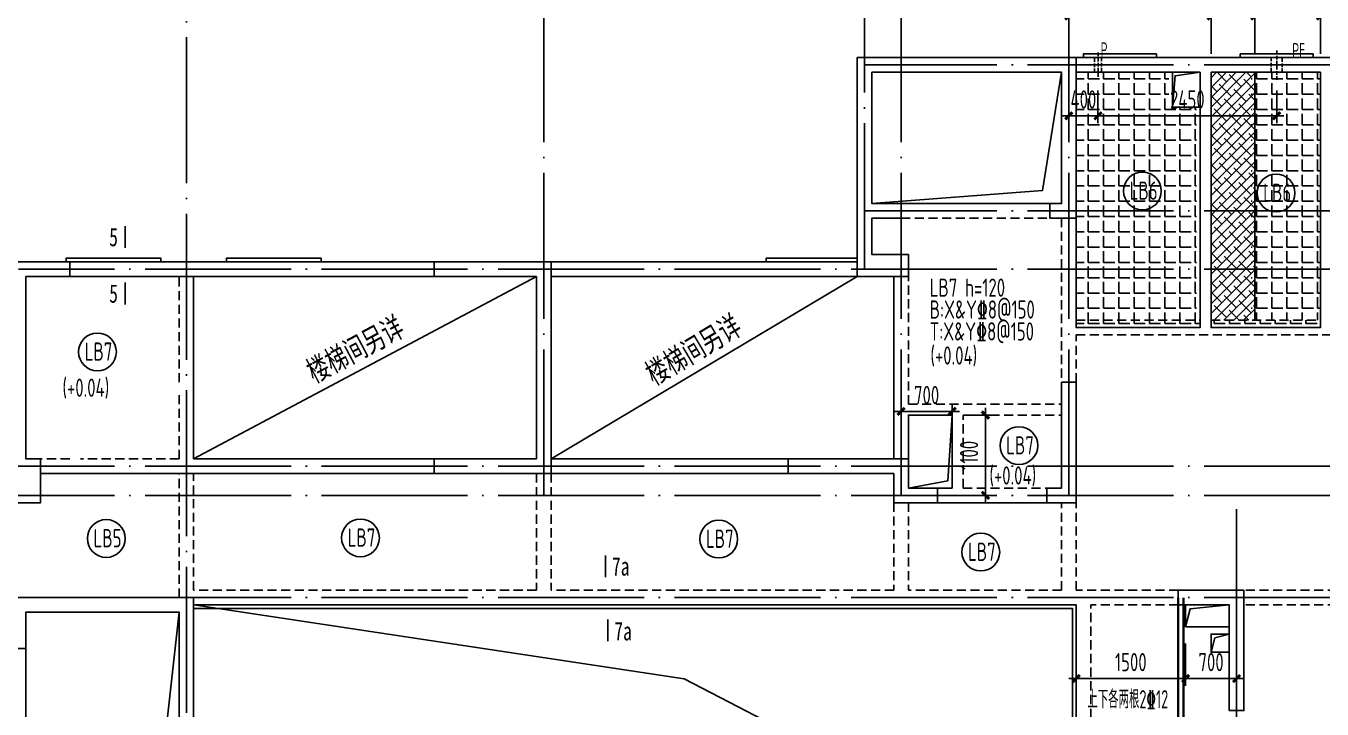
# Model space of a CAD drawing. Extents: x -173820 to 521180, y -715739 to 158231.
# Drawn here: x 18530 to 36302, y 79982 to 89344 of the extents above; entities that cross this region are included whole.
import ezdxf
from ezdxf.enums import TextEntityAlignment as Align

# ---------------------------------------------------------------- set-up
doc = ezdxf.new("R2010")
doc.units = 0
doc.header["$LTSCALE"] = 1000
for name, pattern in [('DASH', [0.35, 0.25, -0.1]), ('DOTE', [2.42, 2, -0.2, 0.02, -0.2]), ('HIDDEN2', [0.1875, 0.125, -0.0625])]:
    doc.linetypes.add(name, pattern=pattern)
for name, color, linetype in [('A-洞口', 105, 'Continuous'), ('A-线脚看线', 9, 'Continuous'), ('A-设备穿墙洞', 161, 'Continuous'), ('AXIS', 1, 'DOTE'), ('DIM', 3, 'Continuous'), ('DIM1', 3, 'Continuous'), ('JG1', 3, 'Continuous'), ('填充', 8, 'Continuous'), ('墙', 6, 'Continuous'), ('挑板', 3, 'Continuous'), ('板筋', 6, 'Continuous'), ('梁', 4, 'HIDDEN2'), ('模板线', 3, 'Continuous'), ('洞口', 5, 'Continuous'), ('钢筋_文字', 7, 'Continuous'), ('钢筋长度标注', 7, 'Continuous')]:
    doc.layers.add(name, color=color, linetype=linetype)
doc.styles.add('TSSD_BOLD', font='tssdeng2.shx', dxfattribs={"width": 0.7, "height": 250, "bigfont": 'CHINA.shx'})
doc.styles.add('TSSD_Dimension', font='tssdeng.shx', dxfattribs={"width": 0.7, "bigfont": 'Hztxt.shx'})
doc.styles.add('zzt', font='tssdeng.shx', dxfattribs={"width": 0.7, "height": 300, "bigfont": 'tssdchn.shx'})
doc.styles.add('钢筋', font='tssdeng.shx', dxfattribs={"width": 0.7, "height": 250, "bigfont": 'tssdchn.shx'})
doc.styles.add('黑体', font='simhei.ttf', dxfattribs={"width": 0.8})
doc.dimstyles.new('TSSD_100_100', dxfattribs={"dimtxt": 250, "dimasz": 100, "dimexe": 100, "dimexo": 250, "dimgap": 100, "dimtad": 1, "dimdec": 0, "dimzin": 0, "dimdsep": 46, "dimtxsty": 'TSSD_Dimension', "dimblk": 'ARCHTICK', "dimcen": 0, "dimdle": 100, "dimclrd": 3, "dimclre": 3, "dimclrt": 7, "dimadec": 0, "dimazin": 0, "dimtfac": 1, "dimtdec": 0, "dimtix": 1, "dimtmove": 2, "dimatfit": 3, "dimfxl": 0, "dimtolj": 1, "dimtzin": 0, "dimarcsym": 0})
pattern_1 = [(0, (-5670, 68710), (0, 209.55), [152.4, -57.15]), (90, (-5670, 68710), (-209.55, 1e-14), [152.4, -57.15])]

# ---------------------------------------------------------------- blocks, each defined once
blk = doc.blocks.new('_ArchTick')
at = {"color": 4, "linetype": 'ByBlock', "const_width": 0.4}
blk.add_lwpolyline([(-0.5, -0.5), (0.5, 0.5)], dxfattribs=at)
blk = doc.blocks.new('*D1268')
at = {"layer": 'Defpoints', "color": 0}
for p in [(34780, 89480), (32830, 88710), (34780, 88710)]:
    blk.add_point(p, dxfattribs=at)
at = {"layer": 'DIM', "color": 3, "lineweight": -2}
for p, q in [((32830, 88960), (32830, 89580)), ((34780, 88960), (34780, 89580)), ((32730, 89480), (34880, 89480))]:
    blk.add_line(p, q, dxfattribs=at)
at = {"layer": 'DIM', "color": 3, "lineweight": -2, "xscale": 100, "yscale": 100, "zscale": 100, "rotation": 180}
blk.add_blockref('_ArchTick', (32830, 89480), dxfattribs=at)
at = {"layer": 'DIM', "color": 3, "lineweight": -2, "xscale": 100, "yscale": 100, "zscale": 100}
blk.add_blockref('_ArchTick', (34780, 89480), dxfattribs=at)
at = {"layer": 'DIM', "color": 7, "insert": (33805, 89705), "char_height": 250, "attachment_point": 5, "style": 'TSSD_Dimension'}
blk.add_mtext('\\A1;1950', dxfattribs=at)
blk = doc.blocks.new('*D1267')
at = {"layer": 'Defpoints', "color": 0}
for p in [(35380, 89480), (34780, 88710), (35380, 88710)]:
    blk.add_point(p, dxfattribs=at)
at = {"layer": 'DIM', "color": 3, "lineweight": -2}
for p, q in [((34780, 88960), (34780, 89580)), ((35380, 88960), (35380, 89580)), ((34680, 89480), (35480, 89480))]:
    blk.add_line(p, q, dxfattribs=at)
at = {"layer": 'DIM', "color": 3, "lineweight": -2, "xscale": 100, "yscale": 100, "zscale": 100, "rotation": 180}
blk.add_blockref('_ArchTick', (34780, 89480), dxfattribs=at)
at = {"layer": 'DIM', "color": 3, "lineweight": -2, "xscale": 100, "yscale": 100, "zscale": 100}
blk.add_blockref('_ArchTick', (35380, 89480), dxfattribs=at)
at = {"layer": 'DIM', "color": 7, "insert": (35080, 89705), "char_height": 250, "attachment_point": 5, "style": 'TSSD_Dimension'}
blk.add_mtext('\\A1;600', dxfattribs=at)
blk = doc.blocks.new('*D1266')
at = {"layer": 'Defpoints', "color": 0}
for p in [(36280, 89480), (35380, 88710), (36280, 88710)]:
    blk.add_point(p, dxfattribs=at)
at = {"layer": 'DIM', "color": 3, "lineweight": -2}
for p, q in [((35380, 88960), (35380, 89580)), ((36280, 88960), (36280, 89580)), ((35280, 89480), (36380, 89480))]:
    blk.add_line(p, q, dxfattribs=at)
at = {"layer": 'DIM', "color": 3, "lineweight": -2, "xscale": 100, "yscale": 100, "zscale": 100, "rotation": 180}
blk.add_blockref('_ArchTick', (35380, 89480), dxfattribs=at)
at = {"layer": 'DIM', "color": 3, "lineweight": -2, "xscale": 100, "yscale": 100, "zscale": 100}
blk.add_blockref('_ArchTick', (36280, 89480), dxfattribs=at)
at = {"layer": 'DIM', "color": 7, "insert": (35830, 89705), "char_height": 250, "attachment_point": 5, "style": 'TSSD_Dimension'}
blk.add_mtext('\\A1;900', dxfattribs=at)
blk = doc.blocks.new('*D1265')
at = {"layer": 'Defpoints', "color": 0}
for p in [(32930, 81130), (34430, 81130), (34430, 80400)]:
    blk.add_point(p, dxfattribs=at)
at = {"layer": 'DIM', "color": 3, "lineweight": -2}
for p, q in [((32930, 80880), (32930, 80300)), ((34430, 80880), (34430, 80300)), ((32830, 80400), (34530, 80400))]:
    blk.add_line(p, q, dxfattribs=at)
at = {"layer": 'DIM', "color": 3, "lineweight": -2, "xscale": 100, "yscale": 100, "zscale": 100, "rotation": 180}
blk.add_blockref('_ArchTick', (32930, 80400), dxfattribs=at)
at = {"layer": 'DIM', "color": 3, "lineweight": -2, "xscale": 100, "yscale": 100, "zscale": 100}
blk.add_blockref('_ArchTick', (34430, 80400), dxfattribs=at)
at = {"layer": 'DIM', "color": 7, "insert": (33680, 80625), "char_height": 250, "attachment_point": 5, "style": 'TSSD_Dimension'}
blk.add_mtext('\\A1;1500', dxfattribs=at)
blk = doc.blocks.new('$1901069')
at = {"layer": '模板线', "color": 4, "const_width": 22.7}
for points in [[(0, 1177), (0, 874)], [(32, 302), (32, 0)]]:
    blk.add_lwpolyline(points, dxfattribs=at)
at = {"layer": '模板线', "color": 0, "style": '黑体', "width": 0.7}
for p in [(211, 1026), (243, 138)]:
    blk.add_text('7a', height=252, dxfattribs=at).set_placement(p, align=Align.MIDDLE_CENTER)
blk = doc.blocks.new('$1326984')
at = {"layer": '模板线', "color": 4, "const_width": 22.7}
for points in [[(223, 1076), (223, 774)], [(223, 302), (223, 0)]]:
    blk.add_lwpolyline(points, dxfattribs=at)
at = {"layer": '模板线', "color": 0, "style": '黑体', "width": 0.7}
for p in [(63, 925), (63, 151)]:
    blk.add_text('5', height=252, dxfattribs=at).set_placement(p, align=Align.MIDDLE_CENTER)
blk = doc.blocks.new('*D1043')
at = {"layer": 'Defpoints', "color": 0}
for p in [(34430, 81130), (35130, 81130), (35130, 80400)]:
    blk.add_point(p, dxfattribs=at)
at = {"layer": 'DIM', "color": 3, "lineweight": -2}
for p, q in [((34430, 80880), (34430, 80300)), ((35130, 80880), (35130, 80300)), ((34330, 80400), (35230, 80400))]:
    blk.add_line(p, q, dxfattribs=at)
at = {"layer": 'DIM', "color": 3, "lineweight": -2, "xscale": 100, "yscale": 100, "zscale": 100, "rotation": 180}
blk.add_blockref('_ArchTick', (34430, 80400), dxfattribs=at)
at = {"layer": 'DIM', "color": 3, "lineweight": -2, "xscale": 100, "yscale": 100, "zscale": 100}
blk.add_blockref('_ArchTick', (35130, 80400), dxfattribs=at)
at = {"layer": 'DIM', "color": 7, "insert": (34780, 80625), "char_height": 250, "attachment_point": 5, "style": 'TSSD_Dimension'}
blk.add_mtext('\\A1;700', dxfattribs=at)
blk = doc.blocks.new('$1783196')
at = {"layer": 'AXIS'}
for p, q in [((31634.9, 14788.4), (31634.9, 27859.5)), ((36534.9, 20188.3), (36534.9, 27859.5)), ((40934.9, 23288.3), (40934.9, 27859.5)), ((41434.9, 20188.3), (41434.9, 27859.5)), ((43734.9, 20188.4), (43734.9, 27859.5)), ((54849.9, 26088.3), (40934.9, 26088.3)), ((54849.9, 24088.3), (40934.9, 24088.3)), ((54849.9, 23288.3), (29334.9, 23288.3)), ((54849.9, 20588.3), (27334.9, 20588.3)), ((54849.9, 20188.3), (4360, 20188.3)), ((46034.9, 3480), (46034.9, 20188.3)), ((54849.9, 18788.3), (27334.9, 18788.3))]:
    blk.add_line(p, q, dxfattribs=at)
blk = doc.blocks.new('$1466424')
at = {"layer": '板筋', "const_width": 30}
for points in [[(40100, 10404), (40100, 14504)], [(40172, 10404), (40172, 14504)]]:
    blk.add_lwpolyline(points, dxfattribs=at)
at = {"layer": '钢筋_文字'}
for centre in [(39609, 20076, 0), (41441, 20048, 0), (25281, 17870, 0), (37916, 16586, 0), (25402, 15313, 0), (28887, 15321, 0), (33800, 15306, 0), (37393, 15127, 0)]:
    blk.add_circle(centre, 259, dxfattribs=at)
at = {"layer": '钢筋_文字', "style": 'TSSD_BOLD', "width": 0.7}
for s, p in [('LB6', (39434, 19955, 0)), ('LB6', (41266, 19928, 0)), ('LB7', (25106, 17750, 0)), ('LB7', (37741, 16465, 0)), ('LB5', (25227, 15193, 0)), ('LB7', (28712, 15201, 0)), ('LB7', (33625, 15185, 0)), ('LB7', (37218, 15006, 0))]:
    blk.add_text(s, height=250, dxfattribs=at).set_placement(p)
at = {"layer": '钢筋_文字', "color": 7, "linetype": 'Continuous'}
for s, style, width, p in [('LB7 h=120', 'TSSD_BOLD', 0.7, (36692, 18626, 0)), ('B:X&Y%%1328@150', '钢筋', 0.7, (36692, 18326, 0)), ('T:X&Y%%1328@150', '钢筋', 0.7, (36692, 18026, 0)), ('(+0.04)', '钢筋', 0.7, (36702, 17696, 0)), ('(+0.04)', '钢筋', 0.7, (24801, 17255, 0)), ('(+0.04)', '钢筋', 0.7, (37511, 16052, 0)), ('上下各两根2%%13212', '钢筋', 0.6, (38855, 12985, 0))]:
    blk.add_text(s, height=250, dxfattribs=dict(at, style=style, width=width)).set_placement(p)
blk = doc.blocks.new('$1642317')
at = {"layer": '洞口', "elevation": 0}
blk.add_lwpolyline([(39820, 13470), (40200, 13470), (40200, 13950), (39820, 13950)], close=True, dxfattribs=at)
blk.add_lwpolyline([(39820, 13470), (39858, 13902), (40200, 13950)], dxfattribs=at)
blk = doc.blocks.new('$133032')
at = {"layer": '挑板'}
blk.add_lwpolyline([(45800, 22000), (35700, 22000), (35700, 19200), (24100, 19200)], dxfattribs=at)
blk = doc.blocks.new('$1413619')
at = {"layer": 'A-线脚看线', "color": 5, "elevation": 0}
for points in [[(38850, 21950), (38850, 22000), (39850, 22000), (39850, 21950)], [(41000, 21950), (41000, 22000), (42000, 22000), (42000, 21950)], [(26200, 19150), (26200, 19200), (24900, 19200), (24900, 19150)], [(28400, 19150), (28400, 19200), (27100, 19200), (27100, 19150)], [(34500, 19150), (34500, 19200), (35750, 19200)], [(34200, 10650), (34200, 10700), (38700, 10700), (38700, 14400), (26650, 14400)]]:
    blk.add_lwpolyline(points, dxfattribs=at)
blk = doc.blocks.new('*D11689')
at = {"layer": 'Defpoints', "color": 0}
for p in [(39900, 20548, 0), (42350, 20548, 0), (39900, 19950)]:
    blk.add_point(p, dxfattribs=at)
at = {"layer": 'DIM1', "color": 3, "lineweight": -2}
for p, q in [((39900, 20298), (39900, 19850)), ((42350, 20298), (42350, 19850)), ((42450, 19950), (39800, 19950))]:
    blk.add_line(p, q, dxfattribs=at)
at = {"layer": 'DIM1', "color": 3, "lineweight": -2, "xscale": 100, "yscale": 100, "zscale": 100, "rotation": 180}
blk.add_blockref('_ArchTick', (39900, 19950), dxfattribs=at)
at = {"layer": 'DIM1', "color": 3, "lineweight": -2, "xscale": 100, "yscale": 100, "zscale": 100}
blk.add_blockref('_ArchTick', (42350, 19950), dxfattribs=at)
at = {"layer": 'DIM1', "color": 7, "insert": (41125, 20175), "char_height": 250, "attachment_point": 5, "style": 'TSSD_Dimension'}
blk.add_mtext('\\A1;2450', dxfattribs=at)
blk = doc.blocks.new('*D11690')
at = {"layer": 'Defpoints', "color": 0}
for p in [(39500, 20648), (39900, 20548, 0), (39500, 19950)]:
    blk.add_point(p, dxfattribs=at)
at = {"layer": 'DIM1', "color": 3, "lineweight": -2}
for p, q in [((39500, 20398), (39500, 19850)), ((39900, 20298), (39900, 19850)), ((39500, 19950), (39400, 19950)), ((39900, 19950), (39500, 19950)), ((39900, 19950), (40000, 19950))]:
    blk.add_line(p, q, dxfattribs=at)
at = {"layer": 'DIM1', "color": 3, "lineweight": -2, "xscale": 100, "yscale": 100, "zscale": 100}
blk.add_blockref('_ArchTick', (39500, 19950), dxfattribs=at)
at = {"layer": 'DIM1', "color": 3, "lineweight": -2, "xscale": 100, "yscale": 100, "zscale": 100, "rotation": 180}
blk.add_blockref('_ArchTick', (39900, 19950), dxfattribs=at)
at = {"layer": 'DIM1', "color": 7, "insert": (39700, 20175), "char_height": 250, "attachment_point": 5, "style": 'TSSD_Dimension'}
blk.add_mtext('\\A1;400', dxfattribs=at)
blk = doc.blocks.new('$1929224')
at = {"layer": 'A-洞口', "color": 5, "elevation": 0}
for points in [[(33800, 3800), (33800, 3500), (33200, 3500), (33200, 3800)], [(33800, 3400), (33550, 3400), (33550, 3150), (33800, 3150)]]:
    blk.add_lwpolyline(points, close=True, dxfattribs=at)
for points in [[(33200, 3500), (33262, 3744), (33800, 3800)], [(33550, 3150), (33604, 3347), (33800, 3400)]]:
    blk.add_lwpolyline(points, dxfattribs=at)
blk = doc.blocks.new('*D1642')
at = {"layer": 'Defpoints', "color": 0}
for p in [(31230, 84010, 0), (31230, 82910), (31687, 82910)]:
    blk.add_point(p, dxfattribs=at)
at = {"layer": 'DIM', "color": 3, "lineweight": -2}
for p, q in [((31687, 84110), (31687, 82810)), ((31480, 84010), (31787, 84010)), ((31480, 82910), (31787, 82910))]:
    blk.add_line(p, q, dxfattribs=at)
at = {"layer": 'DIM', "color": 3, "lineweight": -2, "xscale": 100, "yscale": 100, "zscale": 100}
for p, rotation in [((31687, 84010), 90), ((31687, 82910), 270)]:
    blk.add_blockref('_ArchTick', p, dxfattribs=dict(at, rotation=rotation))
at = {"layer": 'DIM', "color": 7, "insert": (31462, 83460), "char_height": 250, "attachment_point": 5, "rotation": 90, "style": 'TSSD_Dimension'}
blk.add_mtext('\\A1;1100', dxfattribs=at)
blk = doc.blocks.new('*D1643')
at = {"layer": 'Defpoints', "color": 0}
for p in [(30530, 84061), (30530, 83506), (31230, 83506, 0)]:
    blk.add_point(p, dxfattribs=at)
at = {"layer": 'DIM', "color": 3, "lineweight": -2}
for p, q in [((30530, 83756), (30530, 84161)), ((31230, 83756), (31230, 84161)), ((31330, 84061), (30430, 84061))]:
    blk.add_line(p, q, dxfattribs=at)
at = {"layer": 'DIM', "color": 3, "lineweight": -2, "xscale": 100, "yscale": 100, "zscale": 100, "rotation": 180}
blk.add_blockref('_ArchTick', (30530, 84061), dxfattribs=at)
at = {"layer": 'DIM', "color": 3, "lineweight": -2, "xscale": 100, "yscale": 100, "zscale": 100}
blk.add_blockref('_ArchTick', (31230, 84061), dxfattribs=at)
at = {"layer": 'DIM', "color": 7, "insert": (30880, 84286), "char_height": 250, "attachment_point": 5, "style": 'TSSD_Dimension'}
blk.add_mtext('\\A1;700', dxfattribs=at)
blk = doc.blocks.new('$1186913')
at = {"layer": 'A-设备穿墙洞', "linetype": 'DASH', "ltscale": 0.2}
for points in [[(39900.2, 20816), (39900.2, 20480.8)], [(42350.2, 20843.9), (42350.2, 20443.3)]]:
    blk.add_lwpolyline(points, dxfattribs=at)
for points in [[(39850.2, 20747.9), (39950.2, 20747.9), (39950.2, 20547.9), (39850.2, 20547.9)], [(42425.2, 20747.9), (42275.2, 20747.9), (42275.2, 20547.9), (42425.2, 20547.9)]]:
    blk.add_lwpolyline(points, close=True, dxfattribs=at)
at = {"layer": 'A-设备穿墙洞', "color": 7, "linetype": 'DASH', "ltscale": 0.2, "style": 'zzt', "width": 0.6}
for s, p in [('P', (39936.4, 20757.1)), ('PF', (42563.5, 20747.8))]:
    blk.add_text(s, height=200, dxfattribs=at).set_placement(p)
at = {"layer": 'DIM1'}
for base, p1, p2, picture, middle in [((39500.2, 19949.5, 0), (39900.2, 20547.9), (39500.2, 20647.9, 0), '*D11690', (39700.2, 20174.5, 0)), ((39900.2, 19949.5, 0), (42350.2, 20547.9), (39900.2, 20547.9), '*D11689', (41125.2, 20174.5, 0))]:
    dim = blk.add_linear_dim(base=base, p1=p1, p2=p2, dimstyle='TSSD_100_100', dxfattribs=at)
    dim.commit()
    dim.dimension.update_dxf_attribs({"geometry": picture, "text_midpoint": middle})

msp = doc.modelspace()

# ---------------------------------------------------------------- hatches: boundary and pattern name
at = {"layer": 'JG1'}
h = msp.add_hatch(dxfattribs=at)
h.set_pattern_fill('ANSI38,_O', color=8, scale=30)
h.set_pattern_definition([(45, (-5620, 68710), (-67.35192, 67.35192), []), (135, (-5620, 68710), (-202.05576, 67.35192), [238.125, -142.875])])
h.paths.add_polyline_path([(34780, 85310), (35380, 85310), (35380, 88710), (34780, 88710)])
at = {"layer": '填充', "linetype": 'Continuous'}
h = msp.add_hatch(dxfattribs=at)
h.set_pattern_fill('ANGLE', color=256, scale=30, style=0)
h.set_pattern_definition(pattern_1)
h.paths.add_polyline_path([(34579, 88230), (34199, 88230), (34199, 88710), (32930, 88710), (32930, 86710), (32930, 85310), (34579, 85310)])
h = msp.add_hatch(dxfattribs=at)
h.set_pattern_fill('ANGLE', color=256, scale=30, style=0)
h.set_pattern_definition(pattern_1)
h.paths.add_polyline_path([(36280, 88710), (35330, 88710), (35330, 85310), (36280, 85310)])
h = msp.add_hatch(dxfattribs=at)
h.set_pattern_fill('ANGLE', color=256, scale=30, style=0)
h.set_pattern_definition(pattern_1)
h.paths.add_polyline_path([(32930, 85310), (32930, 85210), (34630, 85210), (34630, 85310)])
h = msp.add_hatch(dxfattribs=at)
h.set_pattern_fill('ANGLE', color=256, scale=30, style=0)
h.set_pattern_definition([(0, (-5620, 68710), (0, 209.55), [152.4, -57.15]), (90, (-5620, 68710), (-209.55, 1e-14), [152.4, -57.15])])
h.paths.add_polyline_path([(34780, 85310), (34780, 85210), (36280, 85210), (36280, 85310)])

# ---------------------------------------------------------------- linework, layer by layer
at = {"layer": '墙'}
for points in [[(30430, 85910), (30430, 85910), (29930, 85910), (29930, 88910), (32930, 88910), (32930, 86710), (32570, 86710), (32570, 86910), (32730, 86910), (32730, 88710), (30130, 88710), (30130, 86910), (30530, 86910), (30530, 86710), (30130, 86710), (30130, 86210), (30630, 86210), (30630, 85910), (30630, 85910)], [(18330, 82810), (18730, 82810), (18730, 83410), (18530, 83410), (18530, 85910), (19130, 85910), (19130, 86110), (18330, 86110), (18330, 83210)], [(24130, 86110), (25730, 86110), (25730, 83210), (24130, 83210), (24130, 83410), (25530, 83410), (25530, 85910), (24130, 85910)], [(32930, 84460), (32930, 82810), (32530, 82810), (32530, 83010), (32730, 83010), (32730, 84460)], [(30430, 82810), (30430, 83210), (28980, 83210), (28980, 83410), (30630, 83410), (30630, 83010), (31030, 83010), (31030, 82810)], [(35230, 81610), (35230, 81510), (35230, 79960), (35030, 79960), (35030, 81410), (34330, 81410), (34330, 81610), (35030, 81610)], [(18330, 80810), (18330, 81510), (20830, 81510), (20830, 79010), (18330, 79010), (18330, 79710), (18530, 79710), (18530, 79210), (20630, 79210), (20630, 81310), (18530, 81310), (18530, 80810)]]:
    msp.add_lwpolyline(points, close=True, dxfattribs=at)
for points in [[(25730, 85910), (25730, 85910)], [(25730, 83410), (25730, 83410)], [(35030, 81610), (35030, 81610)]]:
    msp.add_lwpolyline(points, dxfattribs=at)
at = {"layer": '梁', "linetype": 'Continuous'}
for p, q in [((38380, 88910), (32930, 88910)), ((30530, 86910), (32570, 86910)), ((19130, 86110), (24130, 86110)), ((25730, 86110), (29930, 86110)), ((24130, 85910), (19130, 85910)), ((20830, 83410), (20830, 85910)), ((25730, 85910), (29930, 85910)), ((30430, 83410), (30430, 85910)), ((24130, 83410), (20830, 83410)), ((25730, 83410), (28980, 83410)), ((24130, 83210), (18730, 83210)), ((28980, 83210), (25730, 83210)), ((31030, 82810), (32530, 82810)), ((32930, 81410), (20830, 81410)), ((32930, 81410), (32930, 77611))]:
    msp.add_line(p, q, dxfattribs=at)
at = {"layer": '梁'}
for p, q in [((34630, 88710), (32930, 88710)), ((34630, 85310), (34630, 88710)), ((36280, 88710), (34780, 88710)), ((34780, 85310), (34780, 88710)), ((36280, 85310), (36280, 88710)), ((30530, 86710), (32570, 86710)), ((32730, 86710), (32730, 84460)), ((32930, 86710), (32930, 85310)), ((20630, 84460), (20630, 85910)), ((30630, 84160), (30630, 85910)), ((32930, 85310), (34630, 85310)), ((34780, 85310), (36280, 85310)), ((32930, 85110), (39430, 85110)), ((32930, 84460), (32930, 85110)), ((20630, 83410), (20630, 84310)), ((30630, 84160, 0), (32730, 84160)), ((30630, 83410), (30630, 84010)), ((30630, 84010, 0), (31230, 84010, 0)), ((31230, 83010, 0), (31230, 84010, 0)), ((31380, 84010, 0), (32730, 84010)), ((31380, 83010, 0), (31380, 84010, 0)), ((19130, 83410), (18730, 83410)), ((20630, 83410), (19280, 83410)), ((20630, 81510), (20630, 83210)), ((20830, 81610), (20830, 83210)), ((25530, 83210), (25530, 81610)), ((25730, 83210), (25730, 81610)), ((31030, 83010), (31230, 83010)), ((31380, 83010), (32530, 83010)), ((30430, 82810), (30430, 81610)), ((30630, 82810), (30630, 81610)), ((32730, 81610), (32730, 82810)), ((32930, 81610), (32930, 82810)), ((25530, 81610), (20830, 81610)), ((30430, 81610), (25730, 81610)), ((32730, 81610), (30630, 81610)), ((34330, 81610), (32930, 81610)), ((38380, 81610), (35230, 81610)), ((33130, 77612), (33130, 81410)), ((34330, 81410), (33130, 81410)), ((38380, 81410), (35230, 81410))]:
    msp.add_line(p, q, dxfattribs=at)
at = {"layer": '梁', "linetype": 'Continuous'}
for points in [[(32930, 88710), (34630, 88710), (34630, 85210), (32930, 85210)], [(34780, 88710), (36280, 88710), (36280, 85210), (34780, 85210)]]:
    msp.add_lwpolyline(points, close=True, dxfattribs=at)
msp.add_lwpolyline([(35380, 88710), (35380, 85310)], dxfattribs=at)
at = {"layer": '洞口', "color": 5}
for p, q in [((20829.9, 83410), (25529.9, 85910.1)), ((25729.9, 83410), (29929.8, 85910))]:
    msp.add_line(p, q, dxfattribs=at)
for points in [[(32729.8, 88710.1), (30129.8, 88710.1), (30129.8, 86910), (32729.8, 86910)], [(20630.1, 81310.1), (18530.1, 81310.1), (18530.1, 79210.1), (20630.1, 79210.1)]]:
    msp.add_lwpolyline(points, close=True, dxfattribs=at)
for points in [[(32729.8, 88710.1), (32469.8, 87090), (30129.8, 86910)], [(20830.1, 81409.9), (27555.8, 80394.7), (32929.8, 77611.5)], [(20630.1, 81310.1), (20420.1, 79420.1), (18530.1, 79210.1)]]:
    msp.add_lwpolyline(points, dxfattribs=at)
at = {"layer": '洞口', "elevation": 0}
msp.add_lwpolyline([(31230, 84010), (30630.1, 84010), (30630.1, 83010), (31230, 83010)], close=True, dxfattribs=at)
msp.add_lwpolyline([(31230, 84010), (31170, 83110), (30630.1, 83010)], dxfattribs=at)

# ---------------------------------------------------------------- block references
at = {"layer": 'A-洞口'}
msp.add_blockref('$1929224', (1230, 77610, 0), dxfattribs=at)
at = {"layer": 'A-设备穿墙洞'}
msp.add_blockref('$1186913', (-6670.2, 68162.1, 0), dxfattribs=at)
at = {"layer": '填充', "linetype": 'Continuous'}
msp.add_blockref('$1783196', (-10904.9, 62721.7), dxfattribs=at)
at = {"layer": '挑板'}
for name, p in [('$1413619', (-5820, 66960, 0)), ('$133032', (-5770, 66910))]:
    msp.add_blockref(name, p, dxfattribs=at)
at = {"layer": '模板线'}
for name, p in [('$1326984', (19669, 85526)), ('$1901069', (26474.9, 80911.7))]:
    msp.add_blockref(name, p, dxfattribs=at)
at = {"layer": '洞口'}
msp.add_blockref('$1642317', (-5570, 74760, 0), dxfattribs=at)
at = {"layer": '钢筋长度标注'}
msp.add_blockref('$1466424', (-5770, 67006.3), dxfattribs=at)

# ---------------------------------------------------------------- texts
at = {"layer": '洞口', "color": 5, "style": '黑体', "width": 0.7}
for rotation, p in [(28.00924, (23156.5, 84704.2)), (30.76341, (27804.3, 84703))]:
    msp.add_text('楼梯间另详', height=300, rotation=rotation, dxfattribs=at).set_placement(p, align=Align.BOTTOM_CENTER)

# ---------------------------------------------------------------- dimensions: what is measured, and where the dimension line sits
at = {"layer": 'DIM'}
for base, p1, p2, picture, middle in [((34780, 89480), (32830, 88710), (34780, 88710), '*D1268', (33805, 89705)), ((35380, 89480), (34780, 88710), (35380, 88710), '*D1267', (35080, 89705)), ((36280, 89480), (35380, 88710), (36280, 88710), '*D1266', (35830, 89705)), ((30530, 84060.8), (31230, 83505.7, 0), (30530, 83505.7), '*D1643', (30880, 84285.8)), ((34430, 80400), (32930, 81130), (34430, 81130), '*D1265', (33680, 80625)), ((35130, 80400), (34430, 81130), (35130, 81130), '*D1043', (34780, 80625))]:
    dim = msp.add_linear_dim(base=base, p1=p1, p2=p2, dimstyle='TSSD_100_100', dxfattribs=at)
    dim.commit()
    dim.dimension.update_dxf_attribs({"geometry": picture, "text_midpoint": middle})
dim = msp.add_linear_dim(base=(31686.9, 82910), p1=(31230, 84010, 0), p2=(31230, 82910), angle=90, dimstyle='TSSD_100_100', dxfattribs=at)
dim.commit()
dim.dimension.update_dxf_attribs({"geometry": '*D1642', "text_midpoint": (31461.9, 83460)})

doc.saveas('drawing.dxf')
